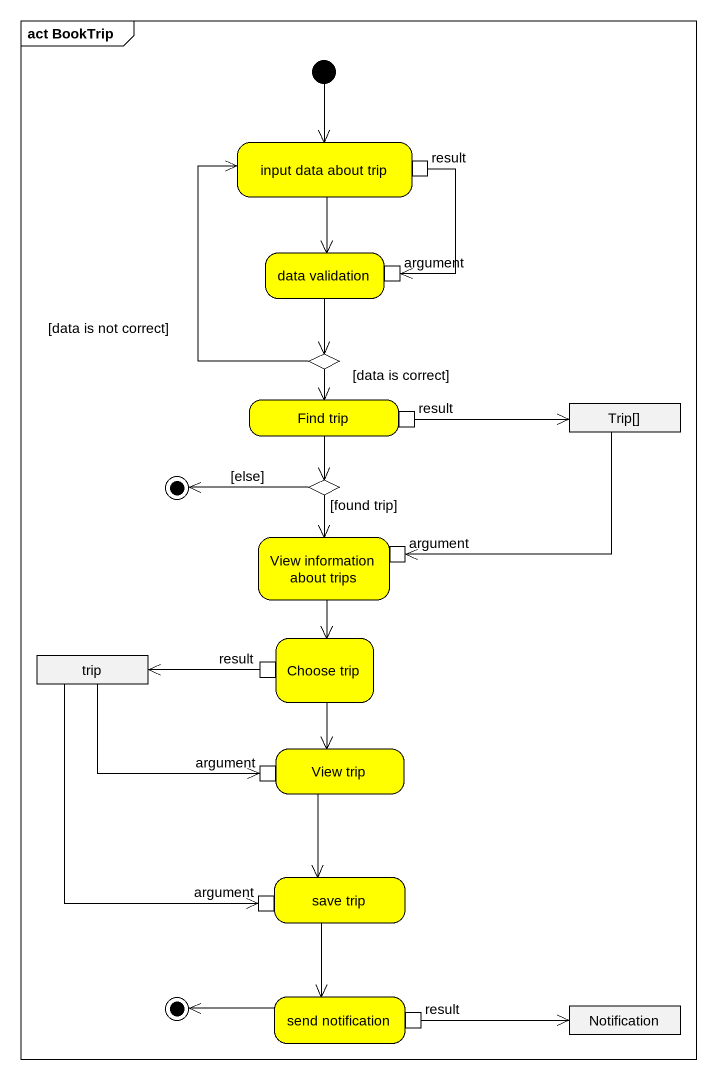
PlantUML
@startuml
mainframe act BookTrip
hide empty description
state "input data about trip" as input_data_about_trip #FFFF00 {
  state result <<outputPin>>
}
state "data validation" as data_validation #FFFF00 {
  state argument <<inputPin>>
}
state "Find trip" as Find_trip #FFFF00 {
  state "result" as result_2 <<outputPin>>
}
state choice1 <<choice>> #E1E1C3
state "Trip[]" as Trip <<object>>
state final1 <<end>> #E1E1C3
state choice2 <<choice>> #E1E1C3
state "View information about trips" as View_information_about_trips #FFFF00 {
  state "argument" as argument_2 <<inputPin>>
}
state "Choose trip" as Choose_trip #FFFF00 {
  state "result" as result_3 <<outputPin>>
}
state trip <<object>>
state "View trip" as View_trip #FFFF00 {
  state "argument" as argument_3 <<inputPin>>
}
state "save trip" as save_trip #FFFF00 {
  state "argument" as argument_4 <<inputPin>>
}
state final2 <<end>> #E1E1C3
state "send notification" as send_notification #FFFF00 {
  state "result" as result_4 <<outputPin>>
}
state Notification <<object>>
[*] --> input_data_about_trip
input_data_about_trip --> data_validation
result --> argument
data_validation --> choice1
Find_trip --> choice2
choice1 -up-> input_data_about_trip : [data is not correct]
choice1 --> Find_trip : [data is correct]
Trip -left-> argument_2
result_2 -right-> Trip
choice2 -left-> final1 : [else]
choice2 --> View_information_about_trips : [found trip]
View_information_about_trips --> Choose_trip
Choose_trip --> View_trip
trip -right-> argument_3
trip --> argument_4
result_3 -left-> trip
View_trip --> save_trip
save_trip --> send_notification
send_notification -left-> final2
result_4 -right-> Notification
@enduml
